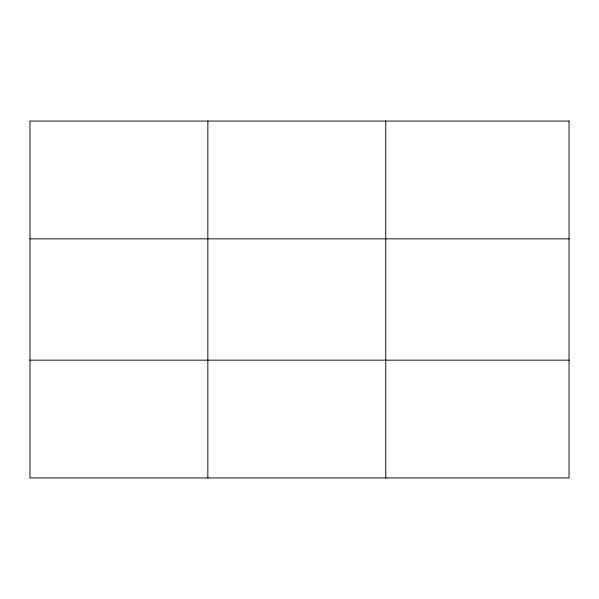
<?xml version="1.0" encoding="UTF-8"?>
<svg xmlns="http://www.w3.org/2000/svg" width="599" height="599" viewBox="0 0 599 599"><rect width="100%" height="100%" fill="white"/><g stroke="black" fill="none" stroke-linecap="round" stroke-linejoin="round"><path stroke-width="0.9" d="M207.853 121.065L207.853 477.935M385.756 121.065L385.756 477.935M29.95 238.836L569.05 238.836M29.95 360.164L569.05 360.164M569.05 121.065L569.05 477.935L29.95 477.935L29.95 121.065L569.05 121.065"/></g></svg>
